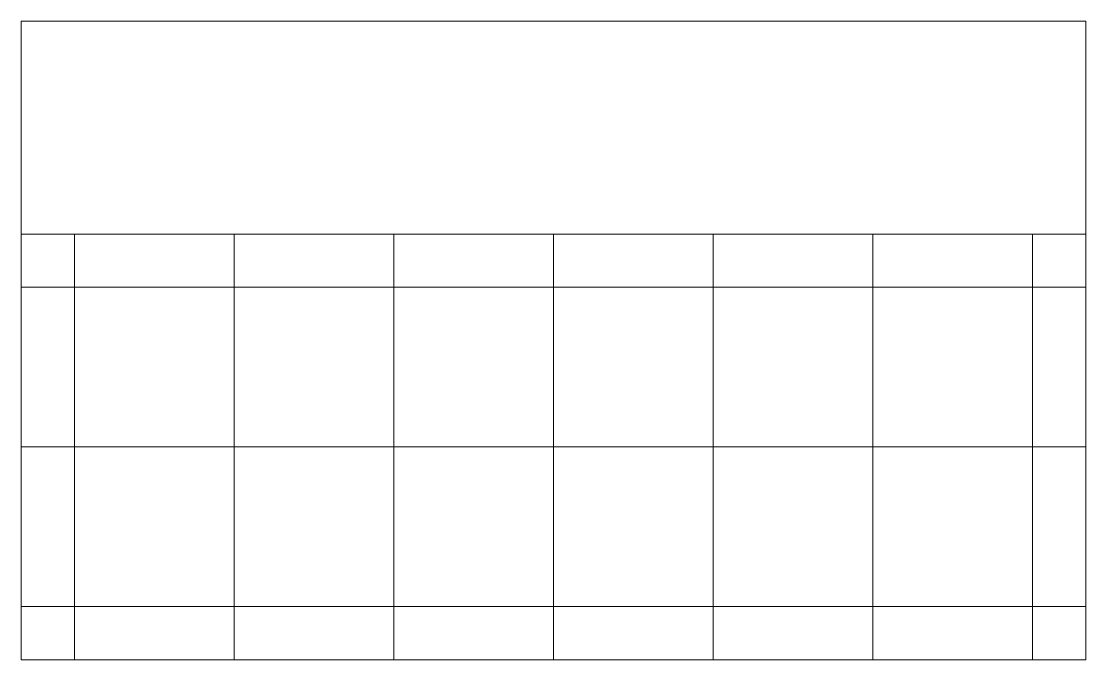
# Model space of a CAD drawing. Header units: millimetres. Extents: x 0 to 100, y 20 to 80.
import ezdxf

# ---------------------------------------------------------------- set-up
doc = ezdxf.new("R2010")
doc.units = ezdxf.units.MM
doc.header["$MEASUREMENT"] = 0

msp = doc.modelspace()

# ---------------------------------------------------------------- linework, layer by layer
at = {"lineweight": 20}
for p, q in [((20, 60), (20, 20)), ((35, 60), (35, 20)), ((50, 60), (50, 20)), ((65, 60), (65, 20)), ((80, 60), (80, 20)), ((95, 60), (95, 20)), ((100, 55), (0, 55)), ((100, 40), (0, 40))]:
    msp.add_line(p, q, dxfattribs=at)
for points in [[(100, 80), (100, 20), (0, 20), (0, 80)], [(0, 80), (100, 80)], [(0, 60), (100, 60)], [(5, 20), (5, 60)], [(0, 25), (100, 25)]]:
    msp.add_lwpolyline(points, dxfattribs=at)

doc.saveas('drawing.dxf')
